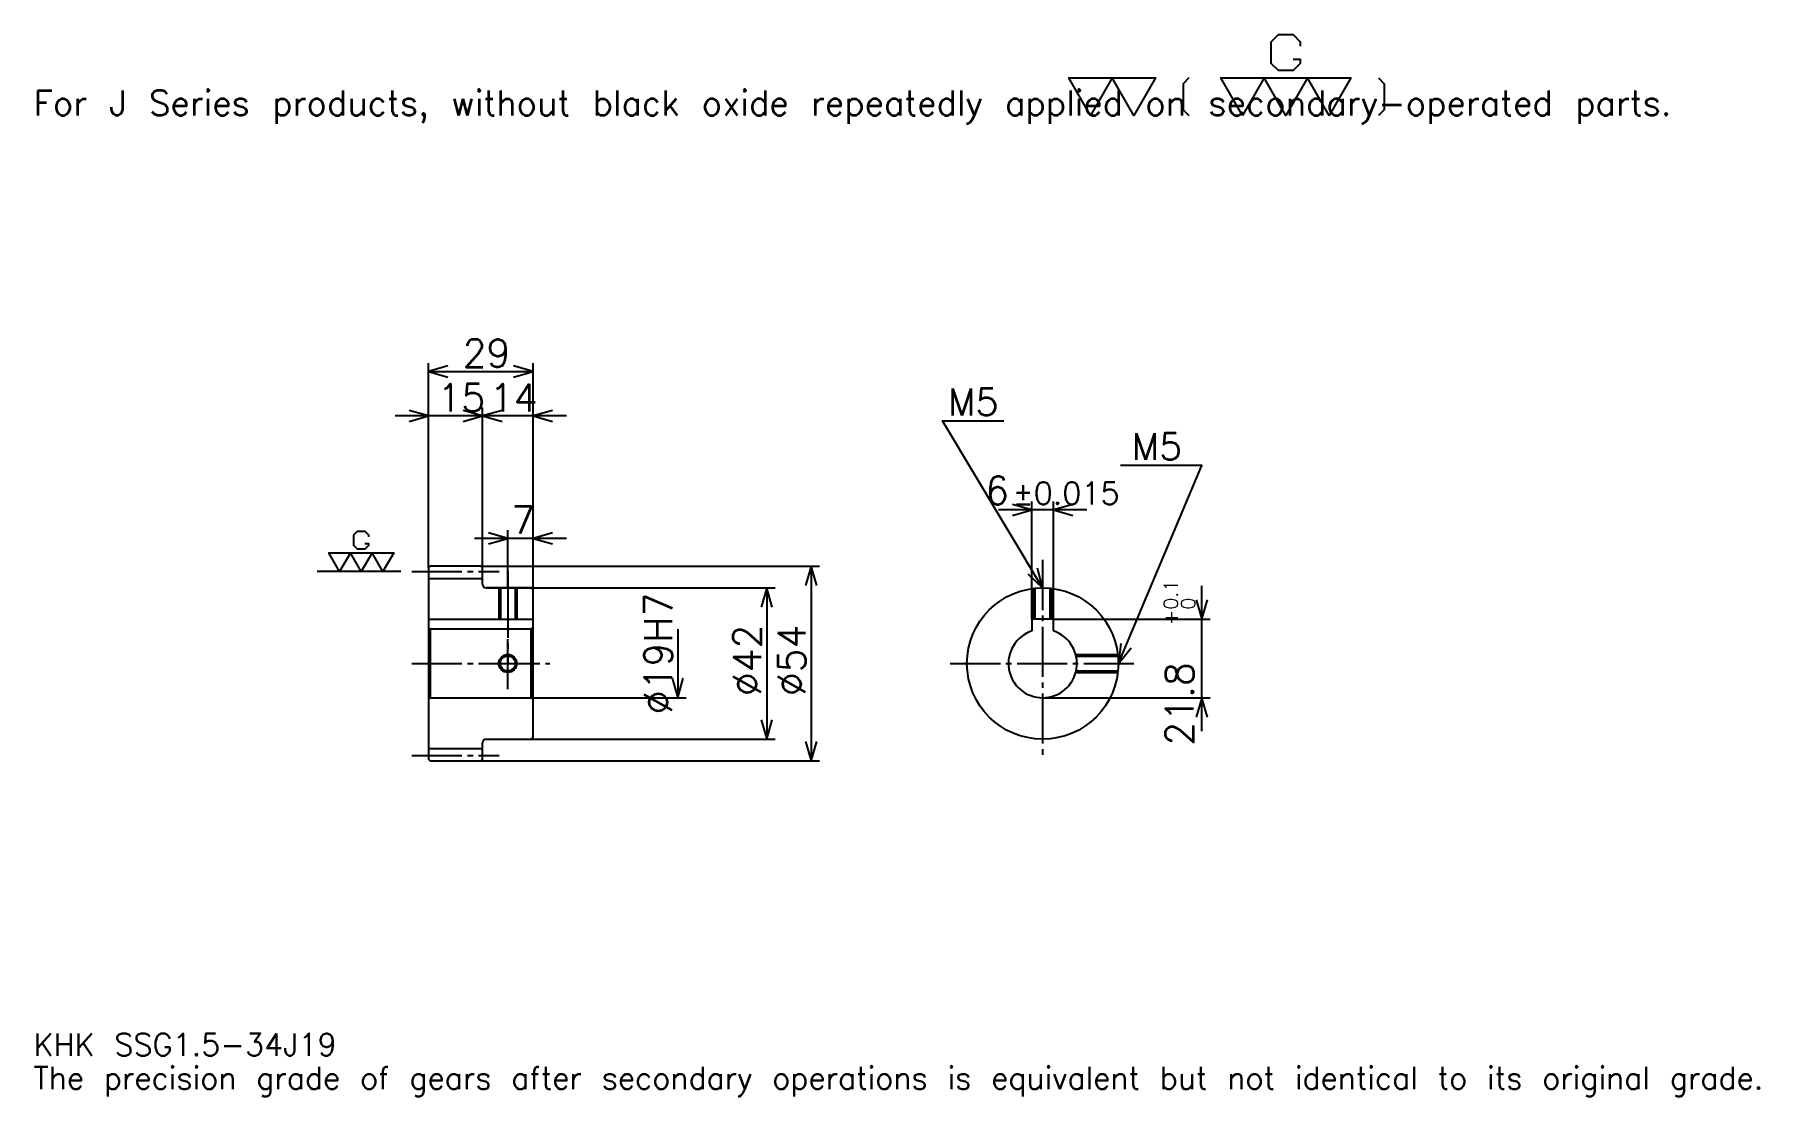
# Model space of a CAD drawing. Extents: x 16 to 494, y 6 to 300.
import ezdxf

# ---------------------------------------------------------------- set-up
doc = ezdxf.new("R2010")
doc.units = 0
doc.linetypes.add('DASHDOT', pattern=[18.521738, 13.891304, -1.543478, 1.543478, -1.543478])
doc.layers.get('0').update_dxf_attribs({"linetype": 'CONTINUOUS'})
doc.layers.add('DASHDOT', color=6, linetype='DASHDOT')
doc.styles.add('KANJI', font='TXT', dxfattribs={"bigfont": 'BIGFONT'})

msp = doc.modelspace()

# ---------------------------------------------------------------- linework, layer by layer
at = {"color": 5}
for p, q in [((125.021736, 152.793488), (125.021736, 209.130432)), ((125.021736, 206.815216), (154.021729, 206.815216)), ((154.021729, 152.793488), (154.021729, 209.130432)), ((140.021729, 152.793488), (140.021729, 196.782608)), ((149.282608, 194.467392), (115.760864, 194.467392)), ((163.282608, 194.467392), (130.760864, 194.467392)), ((307.67392, 168.402176), (283.152191, 168.402176)), ((292.413055, 138.093475), (292.413055, 170.717392)), ((298.413055, 138.093475), (298.413055, 170.717392)), ((147.021729, 152.793488), (147.021729, 162.82608)), ((163.282608, 160.510864), (137.760864, 160.510864)), ((125.021736, 152.293488), (125.021736, 152.793488)), ((139.521729, 152.793488), (154.021729, 152.793488)), ((140.021729, 152.293488), (140.021729, 152.793488)), ((147.021729, 146.793488), (147.021729, 152.793488)), ((147.021729, 146.793488), (147.021729, 152.793488)), ((154.021729, 152.793488), (233.510864, 152.793488)), ((154.021729, 146.293488), (154.021729, 152.793488)), ((231.195648, 152.793488), (231.195648, 98.79348)), ((141.021729, 146.793488), (154.021729, 146.793488)), ((154.021729, 146.793488), (221.16304, 146.793488)), ((218.847824, 146.793488), (218.847824, 104.79348)), ((339.565216, 107.032608), (339.565216, 147.354355)), ((194.152161, 135.293488), (194.152161, 116.29348)), ((298.413055, 138.093475), (341.880432, 138.093475)), ((154.021729, 116.29348), (196.467377, 116.29348)), ((295.413055, 116.29348), (341.880432, 116.29348)), ((141.021729, 104.79348), (154.021729, 104.79348)), ((154.021729, 104.79348), (221.16304, 104.79348)), ((139.521729, 98.79348), (154.021729, 98.79348)), ((154.021729, 98.79348), (233.510864, 98.79348))]:
    msp.add_line(p, q, dxfattribs=at)
at = {"color": 7}
msp.add_line((117.304344, 151.293488), (94.152168, 151.293488), dxfattribs=at)
at = {"color": 4}
for p, q in [((125.021736, 149.418488), (140.021729, 149.418488)), ((125.021736, 138.093475), (154.021729, 138.093475)), ((125.521736, 135.293488), (125.521736, 116.29348)), ((153.521729, 135.293488), (154.021729, 135.793488)), ((153.521729, 116.29348), (154.021729, 115.79348)), ((125.021736, 102.16848), (140.021729, 102.16848))]:
    msp.add_line(p, q, dxfattribs=at)
at = {"color": 7}
for points in [[(364.878265, 293.476959), (366.884766, 293.476959), (366.884766, 292.273041), (364.878265, 290.26651), (360.865204, 290.26651), (358.858704, 292.273041), (358.858704, 298.292603), (360.865204, 300.299133), (364.878265, 300.299133), (366.884766, 298.292603), (366.884766, 297.088684)], [(308.695648, 277.82608), (302.676086, 288.259979), (326.754333, 288.259979), (320.734772, 277.82608), (314.71521, 288.259979), (308.695648, 277.82608)], [(335.984344, 288.259979), (334.37912, 286.654785), (334.37912, 279.431305), (335.984344, 277.82608)], [(350.832611, 277.82608), (344.813049, 288.259979), (380.93042, 288.259979), (374.910858, 277.82608), (368.891296, 288.259979), (362.871735, 277.82608), (356.852173, 288.259979), (350.832611, 277.82608)], [(388.555206, 288.259979), (390.160431, 286.654785), (390.160431, 279.431305), (388.555206, 277.82608)], [(107.348907, 159.118912), (108.352173, 159.118912), (108.352173, 158.516968), (107.348907, 157.513702), (105.342392, 157.513702), (104.339127, 158.516968), (104.339127, 161.526733), (105.342392, 162.529999), (107.348907, 162.529999), (108.352173, 161.526733), (108.352173, 160.924789)], [(100.32608, 151.293488), (97.316299, 156.510437), (115.375, 156.510437), (112.365211, 151.293488), (109.355431, 156.510437), (106.34565, 151.293488), (103.335869, 156.510437), (100.32608, 151.293488)]]:
    msp.add_lwpolyline(points, dxfattribs=at)
at = {"color": 5}
for points in [[(130.423904, 208.358704), (125.021736, 206.815216), (130.423904, 205.271744)], [(148.619568, 205.271744), (154.021729, 206.815216), (148.619568, 208.358704)], [(119.61956, 192.92392), (125.021736, 194.467392), (119.61956, 196.010864)], [(134.619568, 192.92392), (140.021729, 194.467392), (134.619568, 196.010864)], [(145.423904, 196.010864), (140.021729, 194.467392), (145.423904, 192.92392)], [(159.42392, 196.010864), (154.021729, 194.467392), (159.42392, 192.92392)], [(295.413055, 146.793488), (267.630432, 193.097824), (284.608704, 193.097824)], [(316.413055, 125.79348), (339.565216, 180.75), (317.030426, 180.75)], [(287.010864, 166.858704), (292.413055, 168.402176), (287.010864, 169.945648)], [(303.815216, 169.945648), (298.413055, 168.402176), (303.815216, 166.858704)], [(141.619568, 158.967392), (147.021729, 160.510864), (141.619568, 162.054352)], [(159.42392, 162.054352), (154.021729, 160.510864), (159.42392, 158.967392)], [(232.739136, 147.391312), (231.195648, 152.793488), (229.652161, 147.391312)], [(291.31012, 150.631683), (295.413055, 146.793488), (293.957184, 152.21991)], [(220.391296, 141.391312), (218.847824, 146.793488), (217.304352, 141.391312)], [(338.021759, 143.495651), (339.565216, 138.093475), (341.108704, 143.495651)], [(317.087952, 131.37114), (316.413055, 125.79348), (319.93277, 130.172668)], [(192.608688, 121.695656), (194.152161, 116.29348), (195.695648, 121.695656)], [(341.108704, 110.891304), (339.565216, 116.29348), (338.021759, 110.891304)], [(217.304352, 110.195656), (218.847824, 104.79348), (220.391296, 110.195656)], [(229.652161, 104.195656), (231.195648, 98.79348), (232.739136, 104.195656)]]:
    msp.add_lwpolyline(points, dxfattribs=at)
at = {"color": 4}
for points in [[(140.021729, 147.793488), (140.021729, 152.293488), (139.521729, 152.793488), (125.521736, 152.793488), (125.021736, 152.293488), (125.021736, 115.79348)], [(141.021729, 104.79348), (153.521729, 104.79348), (154.021729, 105.29348), (154.021729, 146.293488), (153.521729, 146.793488), (141.021729, 146.793488)], [(144.521729, 146.793488), (144.521729, 138.093475)], [(144.956741, 146.793488), (144.956741, 138.093475)], [(149.086731, 146.793488), (149.086731, 138.093475)], [(149.521729, 146.793488), (149.521729, 138.093475)], [(292.913055, 138.093475), (292.913055, 146.644135)], [(293.348053, 138.093475), (293.348053, 146.691711)], [(297.478058, 138.093475), (297.478058, 146.691711)], [(297.913055, 138.093475), (297.913055, 146.644135)], [(125.021736, 115.79348), (125.521736, 116.29348), (153.521729, 116.29348), (153.521729, 135.293488), (125.521736, 135.293488), (125.021736, 135.793488)], [(298.413055, 134.807358), (298.413055, 138.093475), (292.413055, 138.093475), (292.413055, 134.807358)], [(304.578186, 128.293488), (316.263702, 128.293488)], [(304.685913, 127.858482), (316.311279, 127.858482)], [(304.578186, 123.29348), (316.263702, 123.29348)], [(304.685913, 123.728477), (316.311279, 123.728477)], [(125.021736, 115.79348), (125.021736, 99.29348), (125.521736, 98.79348), (139.521729, 98.79348), (140.021729, 99.29348), (140.021729, 103.79348)]]:
    msp.add_lwpolyline(points, dxfattribs=at)
for centre, radius in [((295.413055, 125.79348), 21), ((147.021729, 125.79348), 2.065)]:
    msp.add_circle(centre, radius, dxfattribs=at)
at = {"color": 7}
msp.add_circle((147.021729, 125.79348), 2.5, dxfattribs=at)
at = {"color": 4}
for centre, radius, start, end in [((141.021729, 147.793488), 1, 180, 270), ((295.413055, 125.79348), 9.5, 108.40848033, 71.59151967), ((141.021729, 103.79348), 1, 90, 180)]:
    msp.add_arc(centre, radius, start, end, dxfattribs=at)
at = {"layer": 'DASHDOT', "color": 7}
for p, q in [((295.413055, 154.510864), (295.413055, 100.163048)), ((120.391304, 151.293488), (144.652176, 151.293488)), ((147.021729, 146.793488), (147.021729, 125.79348)), ((120.391304, 125.79348), (158.652176, 125.79348)), ((269.782593, 125.79348), (321.043488, 125.79348)), ((120.391304, 100.29348), (144.652176, 100.29348))]:
    msp.add_line(p, q, dxfattribs=at)
for points in [[(147.021729, 151.42392), (147.021729, 133.463043)], [(147.021729, 118.663048), (147.021729, 132.92392)], [(139.891296, 125.79348), (154.152176, 125.79348)]]:
    msp.add_lwpolyline(points, dxfattribs=at)

# ---------------------------------------------------------------- texts
at = {"color": 7, "style": 'KANJI'}
for s, height, p in [('For J Series products, without black oxide repeatedly applied on secondary-operated parts.', 6.945652, (15.434783, 277.82608)), ('29', 7.717391, (134.505432, 208.050003)), ('15', 7.717391, (127.505432, 195.702179)), ('14', 7.717391, (142.005432, 195.702179)), ('M5', 7.408696, (269.17392, 194.641296)), ('M5', 7.408696, (320.117371, 182.293488)), ('6', 7.717391, (279.482819, 169.945648)), ('%%p0.015', 6.173913, (287.122101, 169.945648)), ('7', 7.717391, (148.01358, 161.745651)), ('KHK SSG1.5-34J19', 6.173913, (15.434783, 16.97826)), ('The precision grade of gears after secondary operations is equivalent but not identical to its original grade.', 6.173913, (15.434783, 7.717391))]:
    msp.add_text(s, height=height, dxfattribs=at).set_placement(p)
for s, height, p in [('%%c19H7', 7.717391, (192.608688, 111.709244)), ('0.1', 3.858696, (332.928253, 140.7341)), ('+', 3.858696, (332.928253, 136.412354)), ('0', 3.858696, (337.713043, 140.7341)), ('%%c42', 7.717391, (217.304352, 116.725548)), ('%%c54', 7.717391, (229.652161, 116.72554)), ('21.8', 7.717391, (337.25, 103.00843))]:
    msp.add_text(s, height=height, rotation=90, dxfattribs=at).set_placement(p)

doc.saveas('drawing.dxf')
